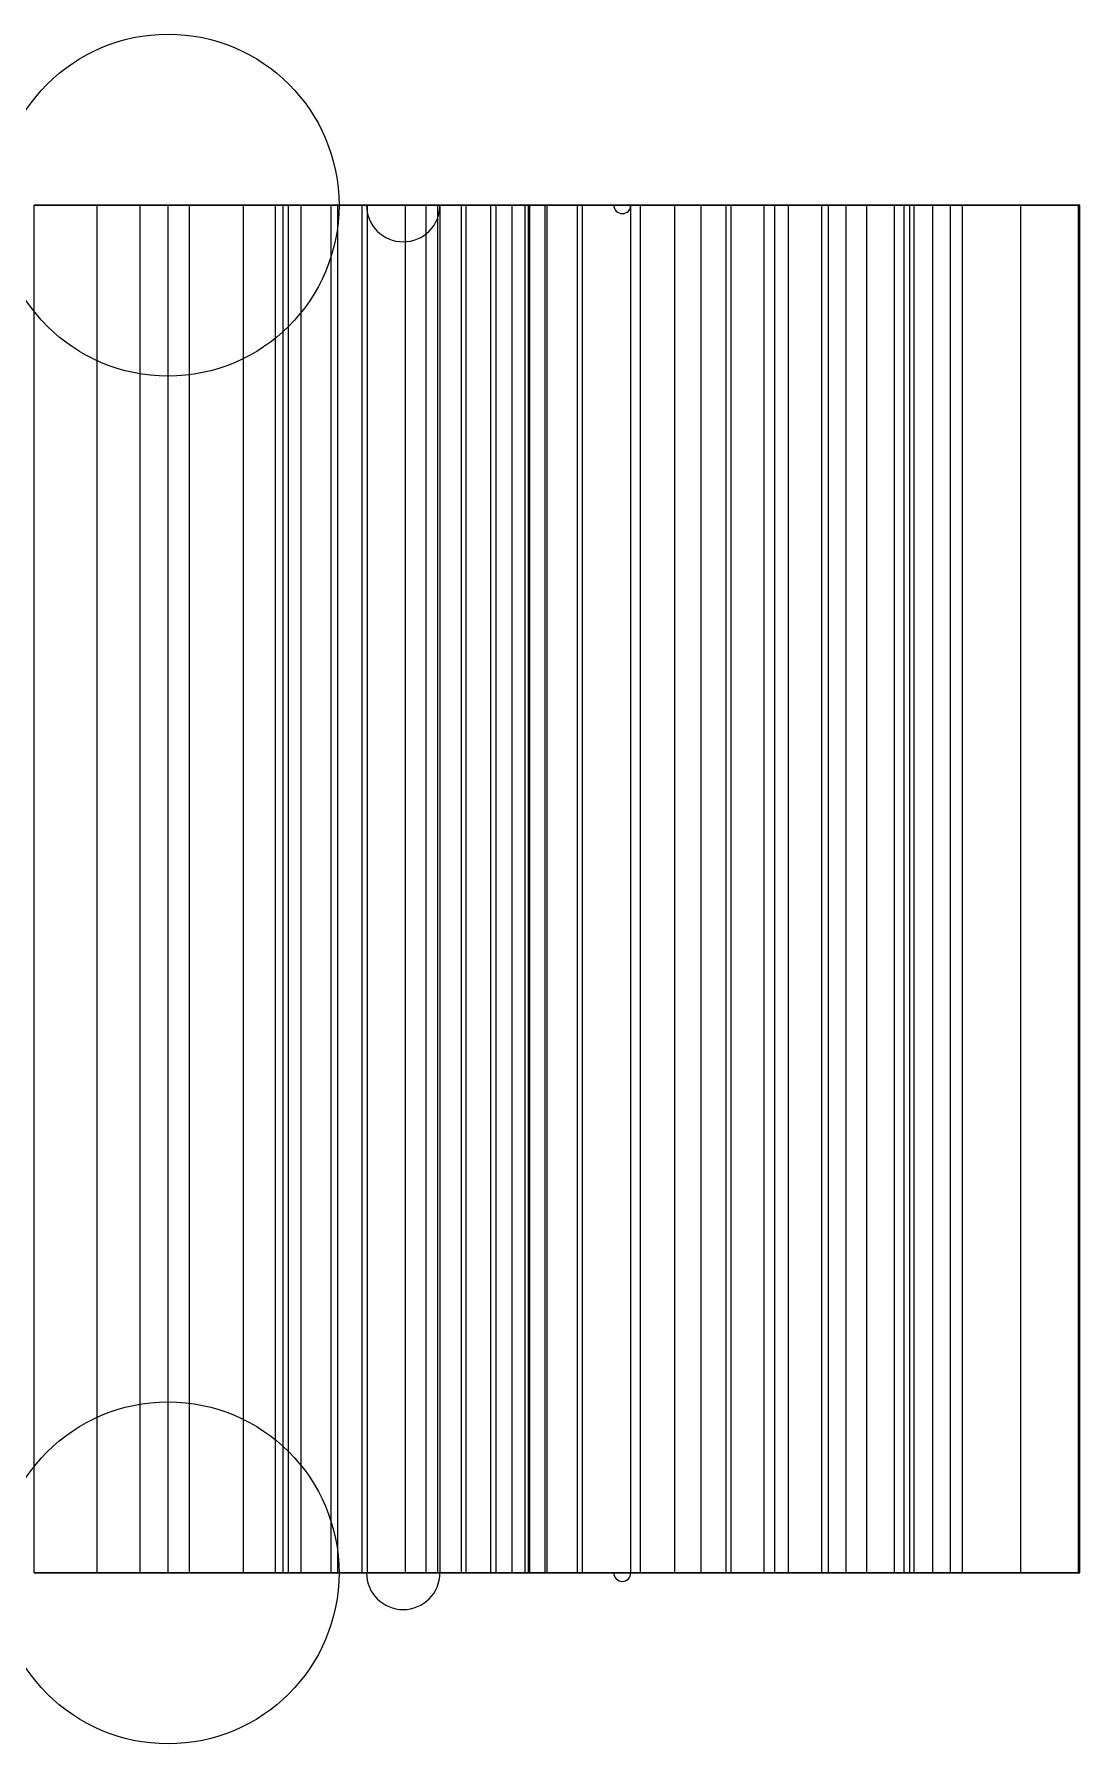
# Model space of a CAD drawing. Header units: millimetres. Extents: x -27 to 27, y -6.8 to 20.2.
# Drawn here: x 13.24 to 27, y -2.25 to 20.25 of the extents above; entities that cross this region are included whole.
import ezdxf

# ---------------------------------------------------------------- set-up
doc = ezdxf.new("R2010")
doc.units = ezdxf.units.MM
doc.layers.add('Part', color=7, linetype='CONTINUOUS')

msp = doc.modelspace()

# ---------------------------------------------------------------- linework, layer by layer
at = {"layer": 'Part'}
for p, q in [((13.239, 18, -16.587), (14.069, 18, -17.626)), ((14.069, 18, 17.626), (13.239, 18, 16.587)), ((13.239, 0, -16.587), (13.239, 18, -16.587)), ((13.239, 18, -16.587), (14.069, 18, -17.626)), ((13.239, 0, -16.587), (13.239, 18, -16.587)), ((13.239, 0, 16.587), (13.239, 18, 16.587)), ((14.069, 18, 17.626), (13.239, 18, 16.587)), ((13.239, 0, 16.587), (13.239, 18, 16.587)), ((14.069, 18, -17.626), (14.632, 18, -18.125)), ((14.632, 18, 18.125), (14.069, 18, 17.626)), ((14.069, 0, -17.626), (14.069, 18, -17.626)), ((14.069, 18, -17.626), (14.632, 18, -18.125)), ((14.069, 0, -17.626), (14.069, 18, -17.626)), ((14.069, 0, 17.626), (14.069, 18, 17.626)), ((14.632, 18, 18.125), (14.069, 18, 17.626)), ((14.069, 0, 17.626), (14.069, 18, 17.626)), ((14.632, 18, -18.125), (15.282, 18, -18.551)), ((15.282, 18, 18.551), (14.632, 18, 18.125)), ((14.632, 0, -18.125), (14.632, 18, -18.125)), ((14.632, 18, -18.125), (15.282, 18, -18.551)), ((14.632, 0, -18.125), (14.632, 18, -18.125)), ((14.632, 0, 18.125), (14.632, 18, 18.125)), ((15.282, 18, 18.551), (14.632, 18, 18.125)), ((14.632, 0, 18.125), (14.632, 18, 18.125)), ((15, 0, 2.25), (15, 18, 2.25)), ((15, 0, 2.25), (15, 18, 2.25)), ((15.282, 18, -18.551), (15.992, 18, -18.924)), ((15.992, 18, 18.924), (15.282, 18, 18.551)), ((15.282, 0, -18.551), (15.282, 18, -18.551)), ((15.282, 18, -18.551), (15.992, 18, -18.924)), ((15.282, 0, -18.551), (15.282, 18, -18.551)), ((15.282, 0, 18.551), (15.282, 18, 18.551)), ((15.992, 18, 18.924), (15.282, 18, 18.551)), ((15.282, 0, 18.551), (15.282, 18, 18.551)), ((15.992, 18, -18.924), (16.751, 18, -19.249)), ((16.751, 18, 19.249), (15.992, 18, 18.924)), ((15.992, 0, -18.924), (15.992, 18, -18.924)), ((15.992, 18, -18.924), (16.751, 18, -19.249)), ((15.992, 0, -18.924), (15.992, 18, -18.924)), ((15.992, 0, 18.924), (15.992, 18, 18.924)), ((16.751, 18, 19.249), (15.992, 18, 18.924)), ((15.992, 0, 18.924), (15.992, 18, 18.924)), ((16.412, 18, -11.856), (16.513, 18, -11.72)), ((16.513, 18, 11.72), (16.412, 18, 11.856)), ((16.412, 0, -11.856), (16.412, 18, -11.856)), ((16.412, 18, -11.856), (16.513, 18, -11.72)), ((16.412, 0, -11.856), (16.412, 18, -11.856)), ((16.412, 0, 11.856), (16.412, 18, 11.856)), ((16.513, 18, 11.72), (16.412, 18, 11.856)), ((16.412, 0, 11.856), (16.412, 18, 11.856)), ((16.513, 18, -11.72), (17.148, 18, -10.771)), ((17.148, 18, 10.771), (16.513, 18, 11.72)), ((16.513, 0, -11.72), (16.513, 18, -11.72)), ((16.513, 18, -11.72), (17.148, 18, -10.771)), ((16.513, 0, -11.72), (16.513, 18, -11.72)), ((16.513, 0, 11.72), (16.513, 18, 11.72)), ((17.148, 18, 10.771), (16.513, 18, 11.72)), ((16.513, 0, 11.72), (16.513, 18, 11.72)), ((17.626, 18, -14.069), (16.587, 18, -13.239)), ((16.587, 18, 13.239), (17.626, 18, 14.069)), ((16.587, 0, -13.239), (16.587, 18, -13.239)), ((16.587, 0, -13.239), (16.587, 18, -13.239)), ((17.626, 18, -14.069), (16.587, 18, -13.239)), ((16.587, 0, 13.239), (16.587, 18, 13.239)), ((16.587, 0, 13.239), (16.587, 18, 13.239)), ((16.587, 18, 13.239), (17.626, 18, 14.069)), ((16.751, 18, -19.249), (17.555, 18, -19.528)), ((17.555, 18, 19.528), (16.751, 18, 19.249)), ((16.751, 0, -19.249), (16.751, 18, -19.249)), ((16.751, 18, -19.249), (17.555, 18, -19.528)), ((16.751, 0, -19.249), (16.751, 18, -19.249)), ((16.751, 0, 19.249), (16.751, 18, 19.249)), ((17.555, 18, 19.528), (16.751, 18, 19.249)), ((16.751, 0, 19.249), (16.751, 18, 19.249)), ((17.148, 18, -10.771), (17.234, 18, -10.625)), ((17.234, 18, 10.625), (17.148, 18, 10.771)), ((17.148, 0, -10.771), (17.148, 18, -10.771)), ((17.148, 18, -10.771), (17.234, 18, -10.625)), ((17.148, 0, -10.771), (17.148, 18, -10.771)), ((17.148, 0, 10.771), (17.148, 18, 10.771)), ((17.234, 18, 10.625), (17.148, 18, 10.771)), ((17.148, 0, 10.771), (17.148, 18, 10.771)), ((17.234, 0, -10.625), (17.234, 18, -10.625)), ((17.234, 0, -10.625), (17.234, 18, -10.625)), ((17.234, 0, 10.625), (17.234, 18, 10.625)), ((17.234, 0, 10.625), (17.234, 18, 10.625)), ((17.555, 18, -19.528), (18.399, 18, -19.761)), ((18.399, 18, 19.761), (17.555, 18, 19.528)), ((17.555, 0, -19.528), (17.555, 18, -19.528)), ((17.555, 18, -19.528), (18.399, 18, -19.761)), ((17.555, 0, -19.528), (17.555, 18, -19.528)), ((17.555, 0, 19.528), (17.555, 18, 19.528)), ((18.399, 18, 19.761), (17.555, 18, 19.528)), ((17.555, 0, 19.528), (17.555, 18, 19.528)), ((18.125, 18, -14.632), (17.626, 18, -14.069)), ((17.626, 18, 14.069), (18.125, 18, 14.632)), ((17.626, 0, -14.069), (17.626, 18, -14.069)), ((17.626, 0, -14.069), (17.626, 18, -14.069)), ((18.125, 18, -14.632), (17.626, 18, -14.069)), ((17.626, 0, 14.069), (17.626, 18, 14.069)), ((17.626, 0, 14.069), (17.626, 18, 14.069)), ((17.626, 18, 14.069), (18.125, 18, 14.632)), ((18.551, 18, -15.282), (18.125, 18, -14.632)), ((18.125, 18, 14.632), (18.551, 18, 15.282)), ((18.125, 0, -14.632), (18.125, 18, -14.632)), ((18.125, 0, -14.632), (18.125, 18, -14.632)), ((18.551, 18, -15.282), (18.125, 18, -14.632)), ((18.125, 0, 14.632), (18.125, 18, 14.632)), ((18.125, 0, 14.632), (18.125, 18, 14.632)), ((18.125, 18, 14.632), (18.551, 18, 15.282)), ((18.399, 18, -19.761), (18.863, 18, -19.318)), ((18.863, 18, 19.318), (18.399, 18, 19.761)), ((18.399, 0, -19.761), (18.399, 18, -19.761)), ((18.399, 18, -19.761), (18.863, 18, -19.318)), ((18.399, 0, -19.761), (18.399, 18, -19.761)), ((18.399, 0, 19.761), (18.399, 18, 19.761)), ((18.863, 18, 19.318), (18.399, 18, 19.761)), ((18.399, 0, 19.761), (18.399, 18, 19.761)), ((18.924, 18, -15.992), (18.551, 18, -15.282)), ((18.551, 18, 15.282), (18.924, 18, 15.992)), ((18.551, 0, -15.282), (18.551, 18, -15.282)), ((18.551, 0, -15.282), (18.551, 18, -15.282)), ((18.924, 18, -15.992), (18.551, 18, -15.282)), ((18.551, 0, 15.282), (18.551, 18, 15.282)), ((18.551, 0, 15.282), (18.551, 18, 15.282)), ((18.551, 18, 15.282), (18.924, 18, 15.992)), ((18.579, 18, -10.258), (19.743, 18, -10.901)), ((19.743, 18, 10.901), (18.579, 18, 10.258)), ((18.579, 0, -10.258), (18.579, 18, -10.258)), ((18.579, 18, -10.258), (19.743, 18, -10.901)), ((18.579, 0, -10.258), (18.579, 18, -10.258)), ((18.579, 0, 10.258), (18.579, 18, 10.258)), ((19.743, 18, 10.901), (18.579, 18, 10.258)), ((18.579, 0, 10.258), (18.579, 18, 10.258)), ((18.863, 18, -19.318), (19.318, 18, -18.863)), ((19.318, 18, 18.863), (18.863, 18, 19.318)), ((18.863, 0, -19.318), (18.863, 18, -19.318)), ((18.863, 18, -19.318), (19.318, 18, -18.863)), ((18.863, 0, -19.318), (18.863, 18, -19.318)), ((18.863, 0, 19.318), (18.863, 18, 19.318)), ((19.318, 18, 18.863), (18.863, 18, 19.318)), ((18.863, 0, 19.318), (18.863, 18, 19.318)), ((19.249, 18, -16.751), (18.924, 18, -15.992)), ((18.924, 18, 15.992), (19.249, 18, 16.751)), ((18.924, 0, -15.992), (18.924, 18, -15.992)), ((18.924, 0, -15.992), (18.924, 18, -15.992)), ((19.249, 18, -16.751), (18.924, 18, -15.992)), ((18.924, 0, 15.992), (18.924, 18, 15.992)), ((18.924, 0, 15.992), (18.924, 18, 15.992)), ((18.924, 18, 15.992), (19.249, 18, 16.751)), ((19.528, 18, -17.555), (19.249, 18, -16.751)), ((19.249, 18, 16.751), (19.528, 18, 17.555)), ((19.249, 0, -16.751), (19.249, 18, -16.751)), ((19.249, 0, -16.751), (19.249, 18, -16.751)), ((19.528, 18, -17.555), (19.249, 18, -16.751)), ((19.249, 0, 16.751), (19.249, 18, 16.751)), ((19.249, 0, 16.751), (19.249, 18, 16.751)), ((19.249, 18, 16.751), (19.528, 18, 17.555)), ((19.318, 18, -18.863), (19.761, 18, -18.399)), ((19.761, 18, 18.399), (19.318, 18, 18.863)), ((19.318, 0, -18.863), (19.318, 18, -18.863)), ((19.318, 18, -18.863), (19.761, 18, -18.399)), ((19.318, 0, -18.863), (19.318, 18, -18.863)), ((19.318, 0, 18.863), (19.318, 18, 18.863)), ((19.761, 18, 18.399), (19.318, 18, 18.863)), ((19.318, 0, 18.863), (19.318, 18, 18.863)), ((19.761, 18, -18.399), (19.528, 18, -17.555)), ((19.528, 18, 17.555), (19.761, 18, 18.399)), ((19.528, 0, -17.555), (19.528, 18, -17.555)), ((19.528, 0, -17.555), (19.528, 18, -17.555)), ((19.761, 18, -18.399), (19.528, 18, -17.555)), ((19.528, 0, 17.555), (19.528, 18, 17.555)), ((19.528, 0, 17.555), (19.528, 18, 17.555)), ((19.528, 18, 17.555), (19.761, 18, 18.399)), ((19.699, 18, -4.673), (19.742, 18, -4.509)), ((19.742, 18, 4.509), (19.699, 18, 4.673)), ((19.699, 0, -4.673), (19.699, 18, -4.673)), ((19.699, 18, -4.673), (19.742, 18, -4.509)), ((19.699, 0, -4.673), (19.699, 18, -4.673)), ((19.699, 0, 4.673), (19.699, 18, 4.673)), ((19.742, 18, 4.509), (19.699, 18, 4.673)), ((19.699, 0, 4.673), (19.699, 18, 4.673)), ((19.742, 18, -4.509), (19.964, 18, -3.389)), ((19.964, 18, 3.389), (19.742, 18, 4.509)), ((19.742, 0, -4.509), (19.742, 18, -4.509)), ((19.742, 18, -4.509), (19.964, 18, -3.389)), ((19.742, 0, -4.509), (19.742, 18, -4.509)), ((19.742, 0, 4.509), (19.742, 18, 4.509)), ((19.964, 18, 3.389), (19.742, 18, 4.509)), ((19.742, 0, 4.509), (19.742, 18, 4.509)), ((19.743, 18, -10.901), (20.454, 18, -11.146)), ((20.454, 18, 11.146), (19.743, 18, 10.901)), ((19.743, 0, -10.901), (19.743, 18, -10.901)), ((19.743, 18, -10.901), (20.454, 18, -11.146)), ((19.743, 0, -10.901), (19.743, 18, -10.901)), ((19.743, 0, 10.901), (19.743, 18, 10.901)), ((20.454, 18, 11.146), (19.743, 18, 10.901)), ((19.743, 0, 10.901), (19.743, 18, 10.901)), ((19.761, 0, -18.399), (19.761, 18, -18.399)), ((19.761, 0, -18.399), (19.761, 18, -18.399)), ((19.761, 0, 18.399), (19.761, 18, 18.399)), ((19.761, 0, 18.399), (19.761, 18, 18.399)), ((19.964, 18, -3.389), (19.988, 18, -3.221)), ((19.988, 18, 3.221), (19.964, 18, 3.389)), ((19.964, 0, -3.389), (19.964, 18, -3.389)), ((19.964, 18, -3.389), (19.988, 18, -3.221)), ((19.964, 0, -3.389), (19.964, 18, -3.389)), ((19.964, 0, 3.389), (19.964, 18, 3.389)), ((19.988, 18, 3.221), (19.964, 18, 3.389)), ((19.964, 0, 3.389), (19.964, 18, 3.389)), ((19.988, 0, -3.221), (19.988, 18, -3.221)), ((19.988, 0, -3.221), (19.988, 18, -3.221)), ((19.988, 0, 3.221), (19.988, 18, 3.221)), ((19.988, 0, 3.221), (19.988, 18, 3.221)), ((21.669, 18, -6.253), (20.39, 18, -5.884)), ((20.39, 18, 5.884), (21.669, 18, 6.253)), ((20.39, 0, -5.884), (20.39, 18, -5.884)), ((20.39, 0, -5.884), (20.39, 18, -5.884)), ((21.669, 18, -6.253), (20.39, 18, -5.884)), ((20.39, 0, 5.884), (20.39, 18, 5.884)), ((20.39, 0, 5.884), (20.39, 18, 5.884)), ((20.39, 18, 5.884), (21.669, 18, 6.253)), ((20.454, 18, -11.146), (21.218, 18, -11.291)), ((21.218, 18, 11.291), (20.454, 18, 11.146)), ((20.454, 0, -11.146), (20.454, 18, -11.146)), ((20.454, 18, -11.146), (21.218, 18, -11.291)), ((20.454, 0, -11.146), (20.454, 18, -11.146)), ((20.454, 0, 11.146), (20.454, 18, 11.146)), ((21.218, 18, 11.291), (20.454, 18, 11.146)), ((20.454, 0, 11.146), (20.454, 18, 11.146)), ((21.09, 0, -2.367), (21.09, 18, -2.367)), ((21.09, 18, -2.367), (22.412, 18, -2.516)), ((21.09, 0, -2.367), (21.09, 18, -2.367)), ((21.09, 18, -2.367), (22.412, 18, -2.516)), ((22.412, 18, 2.516), (21.09, 18, 2.367)), ((21.09, 0, 2.367), (21.09, 18, 2.367)), ((22.412, 18, 2.516), (21.09, 18, 2.367)), ((21.09, 0, 2.367), (21.09, 18, 2.367)), ((21.218, 18, -11.291), (22.016, 18, -11.364)), ((22.016, 18, 11.364), (21.218, 18, 11.291)), ((21.218, 0, -11.291), (21.218, 18, -11.291)), ((21.218, 18, -11.291), (22.016, 18, -11.364)), ((21.218, 0, -11.291), (21.218, 18, -11.291)), ((21.218, 0, 11.291), (21.218, 18, 11.291)), ((22.016, 18, 11.364), (21.218, 18, 11.291)), ((21.218, 0, 11.291), (21.218, 18, 11.291)), ((22.345, 18, -6.582), (21.669, 18, -6.253)), ((21.669, 18, 6.253), (22.345, 18, 6.582)), ((21.669, 0, -6.253), (21.669, 18, -6.253)), ((21.669, 0, -6.253), (21.669, 18, -6.253)), ((22.345, 18, -6.582), (21.669, 18, -6.253)), ((21.669, 0, 6.253), (21.669, 18, 6.253)), ((21.669, 0, 6.253), (21.669, 18, 6.253)), ((21.669, 18, 6.253), (22.345, 18, 6.582)), ((22.016, 18, -11.364), (22.843, 18, -11.374)), ((22.843, 18, 11.374), (22.016, 18, 11.364)), ((22.016, 0, -11.364), (22.016, 18, -11.364)), ((22.016, 18, -11.364), (22.843, 18, -11.374)), ((22.016, 0, -11.364), (22.016, 18, -11.364)), ((22.016, 0, 11.364), (22.016, 18, 11.364)), ((22.843, 18, 11.374), (22.016, 18, 11.364)), ((22.016, 0, 11.364), (22.016, 18, 11.364)), ((22.987, 18, -7.019), (22.345, 18, -6.582)), ((22.345, 18, 6.582), (22.987, 18, 7.019)), ((22.345, 0, -6.582), (22.345, 18, -6.582)), ((22.345, 0, -6.582), (22.345, 18, -6.582)), ((22.987, 18, -7.019), (22.345, 18, -6.582)), ((22.345, 0, 6.582), (22.345, 18, 6.582)), ((22.345, 0, 6.582), (22.345, 18, 6.582)), ((22.345, 18, 6.582), (22.987, 18, 7.019)), ((22.412, 0, -2.516), (22.412, 18, -2.516)), ((22.412, 0, -2.516), (22.412, 18, -2.516)), ((22.412, 18, -2.516), (23.163, 18, -2.47)), ((22.412, 18, -2.516), (23.163, 18, -2.47)), ((23.163, 18, 2.47), (22.412, 18, 2.516)), ((22.412, 0, 2.516), (22.412, 18, 2.516)), ((23.163, 18, 2.47), (22.412, 18, 2.516)), ((22.412, 0, 2.516), (22.412, 18, 2.516)), ((22.843, 18, -11.374), (23.692, 18, -11.323)), ((23.692, 18, 11.323), (22.843, 18, 11.374)), ((22.843, 0, -11.374), (22.843, 18, -11.374)), ((22.843, 18, -11.374), (23.692, 18, -11.323)), ((22.843, 0, -11.374), (22.843, 18, -11.374)), ((22.843, 0, 11.374), (22.843, 18, 11.374)), ((23.692, 18, 11.323), (22.843, 18, 11.374)), ((22.843, 0, 11.374), (22.843, 18, 11.374)), ((23.604, 18, -7.532), (22.987, 18, -7.019)), ((22.987, 18, 7.019), (23.604, 18, 7.532)), ((22.987, 0, -7.019), (22.987, 18, -7.019)), ((22.987, 0, -7.019), (22.987, 18, -7.019)), ((23.604, 18, -7.532), (22.987, 18, -7.019)), ((22.987, 0, 7.019), (22.987, 18, 7.019)), ((22.987, 0, 7.019), (22.987, 18, 7.019)), ((22.987, 18, 7.019), (23.604, 18, 7.532)), ((23.163, 0, -2.47), (23.163, 18, -2.47)), ((23.163, 18, -2.47), (23.924, 18, -2.312)), ((23.924, 18, 2.312), (23.163, 18, 2.47)), ((23.163, 0, -2.47), (23.163, 18, -2.47)), ((23.163, 18, -2.47), (23.924, 18, -2.312)), ((23.163, 0, 2.47), (23.163, 18, 2.47)), ((23.924, 18, 2.312), (23.163, 18, 2.47)), ((23.163, 0, 2.47), (23.163, 18, 2.47)), ((24.195, 18, -8.11), (23.604, 18, -7.532)), ((23.604, 18, 7.532), (24.195, 18, 8.11)), ((23.604, 0, -7.532), (23.604, 18, -7.532)), ((23.604, 0, -7.532), (23.604, 18, -7.532)), ((24.195, 18, -8.11), (23.604, 18, -7.532)), ((23.604, 0, 7.532), (23.604, 18, 7.532)), ((23.604, 0, 7.532), (23.604, 18, 7.532)), ((23.604, 18, 7.532), (24.195, 18, 8.11)), ((23.692, 18, -11.323), (24.56, 18, -11.216)), ((24.56, 18, 11.216), (23.692, 18, 11.323)), ((23.692, 0, -11.323), (23.692, 18, -11.323)), ((23.692, 18, -11.323), (24.56, 18, -11.216)), ((23.692, 0, -11.323), (23.692, 18, -11.323)), ((23.692, 0, 11.323), (23.692, 18, 11.323)), ((24.56, 18, 11.216), (23.692, 18, 11.323)), ((23.692, 0, 11.323), (23.692, 18, 11.323)), ((23.924, 18, -2.312), (24.689, 18, -2.074)), ((24.689, 18, 2.074), (23.924, 18, 2.312)), ((23.924, 0, -2.312), (23.924, 18, -2.312)), ((23.924, 0, -2.312), (23.924, 18, -2.312)), ((23.924, 18, -2.312), (24.689, 18, -2.074)), ((23.924, 0, 2.312), (23.924, 18, 2.312)), ((24.689, 18, 2.074), (23.924, 18, 2.312)), ((23.924, 0, 2.312), (23.924, 18, 2.312)), ((24.76, 18, -8.746), (24.195, 18, -8.11)), ((24.195, 18, 8.11), (24.76, 18, 8.746)), ((24.195, 0, -8.11), (24.195, 18, -8.11)), ((24.195, 0, -8.11), (24.195, 18, -8.11)), ((24.76, 18, -8.746), (24.195, 18, -8.11)), ((24.195, 0, 8.11), (24.195, 18, 8.11)), ((24.195, 0, 8.11), (24.195, 18, 8.11)), ((24.195, 18, 8.11), (24.76, 18, 8.746)), ((24.56, 18, -11.216), (24.82, 18, -10.628)), ((24.82, 18, 10.628), (24.56, 18, 11.216)), ((24.56, 0, -11.216), (24.56, 18, -11.216)), ((24.56, 18, -11.216), (24.82, 18, -10.628)), ((24.56, 0, -11.216), (24.56, 18, -11.216)), ((24.56, 0, 11.216), (24.56, 18, 11.216)), ((24.82, 18, 10.628), (24.56, 18, 11.216)), ((24.56, 0, 11.216), (24.56, 18, 11.216)), ((24.689, 18, -2.074), (25.456, 18, -1.766)), ((25.456, 18, 1.766), (24.689, 18, 2.074)), ((24.689, 0, -2.074), (24.689, 18, -2.074)), ((24.689, 0, -2.074), (24.689, 18, -2.074)), ((24.689, 18, -2.074), (25.456, 18, -1.766)), ((24.689, 0, 2.074), (24.689, 18, 2.074)), ((25.456, 18, 1.766), (24.689, 18, 2.074)), ((24.689, 0, 2.074), (24.689, 18, 2.074)), ((25.297, 18, -9.436), (24.76, 18, -8.746)), ((24.76, 18, 8.746), (25.297, 18, 9.436)), ((24.76, 0, -8.746), (24.76, 18, -8.746)), ((24.76, 0, -8.746), (24.76, 18, -8.746)), ((25.297, 18, -9.436), (24.76, 18, -8.746)), ((24.76, 0, 8.746), (24.76, 18, 8.746)), ((24.76, 0, 8.746), (24.76, 18, 8.746)), ((24.76, 18, 8.746), (25.297, 18, 9.436)), ((24.82, 18, -10.628), (25.066, 18, -10.035)), ((25.066, 18, 10.035), (24.82, 18, 10.628)), ((24.82, 0, -10.628), (24.82, 18, -10.628)), ((24.82, 18, -10.628), (25.066, 18, -10.035)), ((24.82, 0, -10.628), (24.82, 18, -10.628)), ((24.82, 0, 10.628), (24.82, 18, 10.628)), ((25.066, 18, 10.035), (24.82, 18, 10.628)), ((24.82, 0, 10.628), (24.82, 18, 10.628)), ((25.066, 18, -10.035), (25.297, 18, -9.436)), ((25.297, 18, 9.436), (25.066, 18, 10.035)), ((25.066, 0, -10.035), (25.066, 18, -10.035)), ((25.066, 18, -10.035), (25.297, 18, -9.436)), ((25.066, 0, -10.035), (25.066, 18, -10.035)), ((25.066, 0, 10.035), (25.066, 18, 10.035)), ((25.297, 18, 9.436), (25.066, 18, 10.035)), ((25.066, 0, 10.035), (25.066, 18, 10.035)), ((25.297, 0, -9.436), (25.297, 18, -9.436)), ((25.297, 0, -9.436), (25.297, 18, -9.436)), ((25.297, 0, 9.436), (25.297, 18, 9.436)), ((25.297, 0, 9.436), (25.297, 18, 9.436)), ((25.456, 18, -1.766), (26.222, 18, -1.395)), ((26.222, 18, 1.395), (25.456, 18, 1.766)), ((25.456, 0, -1.766), (25.456, 18, -1.766)), ((25.456, 0, -1.766), (25.456, 18, -1.766)), ((25.456, 18, -1.766), (26.222, 18, -1.395)), ((25.456, 0, 1.766), (25.456, 18, 1.766)), ((26.222, 18, 1.395), (25.456, 18, 1.766)), ((25.456, 0, 1.766), (25.456, 18, 1.766)), ((26.222, 18, -1.395), (26.983, 18, -0.963)), ((26.983, 18, 0.963), (26.222, 18, 1.395)), ((26.222, 0, -1.395), (26.222, 18, -1.395)), ((26.222, 0, -1.395), (26.222, 18, -1.395)), ((26.222, 18, -1.395), (26.983, 18, -0.963)), ((26.222, 0, 1.395), (26.222, 18, 1.395)), ((26.983, 18, 0.963), (26.222, 18, 1.395)), ((26.222, 0, 1.395), (26.222, 18, 1.395)), ((26.983, 18, -0.963), (26.998, 18, -0.321)), ((26.998, 18, 0.321), (26.983, 18, 0.963)), ((26.983, 0, -0.963), (26.983, 18, -0.963)), ((26.983, 0, -0.963), (26.983, 18, -0.963)), ((26.983, 18, -0.963), (26.998, 18, -0.321)), ((26.983, 0, 0.963), (26.983, 18, 0.963)), ((26.998, 18, 0.321), (26.983, 18, 0.963)), ((26.983, 0, 0.963), (26.983, 18, 0.963)), ((26.998, 18, -0.321), (26.998, 18, 0.321)), ((26.998, 0, -0.321), (26.998, 18, -0.321)), ((26.998, 0, -0.321), (26.998, 18, -0.321)), ((26.998, 0, 0.321), (26.998, 18, 0.321)), ((26.998, 18, -0.321), (26.998, 18, 0.321)), ((26.998, 0, 0.321), (26.998, 18, 0.321)), ((13.239, 0, -16.587), (14.069, 0, -17.626)), ((14.069, 0, 17.626), (13.239, 0, 16.587)), ((13.239, 0, -16.587), (14.069, 0, -17.626)), ((14.069, 0, 17.626), (13.239, 0, 16.587)), ((14.069, 0, -17.626), (14.632, 0, -18.125)), ((14.632, 0, 18.125), (14.069, 0, 17.626)), ((14.069, 0, -17.626), (14.632, 0, -18.125)), ((14.632, 0, 18.125), (14.069, 0, 17.626)), ((14.632, 0, -18.125), (15.282, 0, -18.551)), ((15.282, 0, 18.551), (14.632, 0, 18.125)), ((14.632, 0, -18.125), (15.282, 0, -18.551)), ((15.282, 0, 18.551), (14.632, 0, 18.125)), ((15.282, 0, -18.551), (15.992, 0, -18.924)), ((15.992, 0, 18.924), (15.282, 0, 18.551)), ((15.282, 0, -18.551), (15.992, 0, -18.924)), ((15.992, 0, 18.924), (15.282, 0, 18.551)), ((15.992, 0, -18.924), (16.751, 0, -19.249)), ((16.751, 0, 19.249), (15.992, 0, 18.924)), ((15.992, 0, -18.924), (16.751, 0, -19.249)), ((16.751, 0, 19.249), (15.992, 0, 18.924)), ((16.412, 0, -11.856), (16.513, 0, -11.72)), ((16.513, 0, 11.72), (16.412, 0, 11.856)), ((16.412, 0, -11.856), (16.513, 0, -11.72)), ((16.513, 0, 11.72), (16.412, 0, 11.856)), ((16.513, 0, -11.72), (17.148, 0, -10.771)), ((17.148, 0, 10.771), (16.513, 0, 11.72)), ((16.513, 0, -11.72), (17.148, 0, -10.771)), ((17.148, 0, 10.771), (16.513, 0, 11.72)), ((17.626, 0, -14.069), (16.587, 0, -13.239)), ((16.587, 0, 13.239), (17.626, 0, 14.069)), ((17.626, 0, -14.069), (16.587, 0, -13.239)), ((16.587, 0, 13.239), (17.626, 0, 14.069)), ((16.751, 0, -19.249), (17.555, 0, -19.528)), ((17.555, 0, 19.528), (16.751, 0, 19.249)), ((16.751, 0, -19.249), (17.555, 0, -19.528)), ((17.555, 0, 19.528), (16.751, 0, 19.249)), ((17.148, 0, -10.771), (17.234, 0, -10.625)), ((17.234, 0, 10.625), (17.148, 0, 10.771)), ((17.148, 0, -10.771), (17.234, 0, -10.625)), ((17.234, 0, 10.625), (17.148, 0, 10.771)), ((17.555, 0, -19.528), (18.399, 0, -19.761)), ((18.399, 0, 19.761), (17.555, 0, 19.528)), ((17.555, 0, -19.528), (18.399, 0, -19.761)), ((18.399, 0, 19.761), (17.555, 0, 19.528)), ((18.125, 0, -14.632), (17.626, 0, -14.069)), ((17.626, 0, 14.069), (18.125, 0, 14.632)), ((18.125, 0, -14.632), (17.626, 0, -14.069)), ((17.626, 0, 14.069), (18.125, 0, 14.632)), ((18.551, 0, -15.282), (18.125, 0, -14.632)), ((18.125, 0, 14.632), (18.551, 0, 15.282)), ((18.551, 0, -15.282), (18.125, 0, -14.632)), ((18.125, 0, 14.632), (18.551, 0, 15.282)), ((18.399, 0, -19.761), (18.863, 0, -19.318)), ((18.863, 0, 19.318), (18.399, 0, 19.761)), ((18.399, 0, -19.761), (18.863, 0, -19.318)), ((18.863, 0, 19.318), (18.399, 0, 19.761)), ((18.924, 0, -15.992), (18.551, 0, -15.282)), ((18.551, 0, 15.282), (18.924, 0, 15.992)), ((18.924, 0, -15.992), (18.551, 0, -15.282)), ((18.551, 0, 15.282), (18.924, 0, 15.992)), ((18.579, 0, -10.258), (19.743, 0, -10.901)), ((19.743, 0, 10.901), (18.579, 0, 10.258)), ((18.579, 0, -10.258), (19.743, 0, -10.901)), ((19.743, 0, 10.901), (18.579, 0, 10.258)), ((18.863, 0, -19.318), (19.318, 0, -18.863)), ((19.318, 0, 18.863), (18.863, 0, 19.318)), ((18.863, 0, -19.318), (19.318, 0, -18.863)), ((19.318, 0, 18.863), (18.863, 0, 19.318)), ((19.249, 0, -16.751), (18.924, 0, -15.992)), ((18.924, 0, 15.992), (19.249, 0, 16.751)), ((19.249, 0, -16.751), (18.924, 0, -15.992)), ((18.924, 0, 15.992), (19.249, 0, 16.751)), ((19.528, 0, -17.555), (19.249, 0, -16.751)), ((19.249, 0, 16.751), (19.528, 0, 17.555)), ((19.528, 0, -17.555), (19.249, 0, -16.751)), ((19.249, 0, 16.751), (19.528, 0, 17.555)), ((19.318, 0, -18.863), (19.761, 0, -18.399)), ((19.761, 0, 18.399), (19.318, 0, 18.863)), ((19.318, 0, -18.863), (19.761, 0, -18.399)), ((19.761, 0, 18.399), (19.318, 0, 18.863)), ((19.761, 0, -18.399), (19.528, 0, -17.555)), ((19.528, 0, 17.555), (19.761, 0, 18.399)), ((19.761, 0, -18.399), (19.528, 0, -17.555)), ((19.528, 0, 17.555), (19.761, 0, 18.399)), ((19.699, 0, -4.673), (19.742, 0, -4.509)), ((19.742, 0, 4.509), (19.699, 0, 4.673)), ((19.699, 0, -4.673), (19.742, 0, -4.509)), ((19.742, 0, 4.509), (19.699, 0, 4.673)), ((19.742, 0, -4.509), (19.964, 0, -3.389)), ((19.964, 0, 3.389), (19.742, 0, 4.509)), ((19.742, 0, -4.509), (19.964, 0, -3.389)), ((19.964, 0, 3.389), (19.742, 0, 4.509)), ((19.743, 0, -10.901), (20.454, 0, -11.146)), ((20.454, 0, 11.146), (19.743, 0, 10.901)), ((19.743, 0, -10.901), (20.454, 0, -11.146)), ((20.454, 0, 11.146), (19.743, 0, 10.901)), ((19.964, 0, -3.389), (19.988, 0, -3.221)), ((19.988, 0, 3.221), (19.964, 0, 3.389)), ((19.964, 0, -3.389), (19.988, 0, -3.221)), ((19.988, 0, 3.221), (19.964, 0, 3.389)), ((21.669, 0, -6.253), (20.39, 0, -5.884)), ((20.39, 0, 5.884), (21.669, 0, 6.253)), ((21.669, 0, -6.253), (20.39, 0, -5.884)), ((20.39, 0, 5.884), (21.669, 0, 6.253)), ((20.454, 0, -11.146), (21.218, 0, -11.291)), ((21.218, 0, 11.291), (20.454, 0, 11.146)), ((20.454, 0, -11.146), (21.218, 0, -11.291)), ((21.218, 0, 11.291), (20.454, 0, 11.146)), ((21.09, 0, -2.367), (22.412, 0, -2.516)), ((21.09, 0, -2.367), (22.412, 0, -2.516)), ((22.412, 0, 2.516), (21.09, 0, 2.367)), ((22.412, 0, 2.516), (21.09, 0, 2.367)), ((21.218, 0, -11.291), (22.016, 0, -11.364)), ((22.016, 0, 11.364), (21.218, 0, 11.291)), ((21.218, 0, -11.291), (22.016, 0, -11.364)), ((22.016, 0, 11.364), (21.218, 0, 11.291)), ((22.345, 0, -6.582), (21.669, 0, -6.253)), ((21.669, 0, 6.253), (22.345, 0, 6.582)), ((22.345, 0, -6.582), (21.669, 0, -6.253)), ((21.669, 0, 6.253), (22.345, 0, 6.582)), ((22.016, 0, -11.364), (22.843, 0, -11.374)), ((22.843, 0, 11.374), (22.016, 0, 11.364)), ((22.016, 0, -11.364), (22.843, 0, -11.374)), ((22.843, 0, 11.374), (22.016, 0, 11.364)), ((22.987, 0, -7.019), (22.345, 0, -6.582)), ((22.345, 0, 6.582), (22.987, 0, 7.019)), ((22.987, 0, -7.019), (22.345, 0, -6.582)), ((22.345, 0, 6.582), (22.987, 0, 7.019)), ((22.412, 0, -2.516), (23.163, 0, -2.47)), ((23.163, 0, 2.47), (22.412, 0, 2.516)), ((22.412, 0, -2.516), (23.163, 0, -2.47)), ((23.163, 0, 2.47), (22.412, 0, 2.516)), ((22.843, 0, -11.374), (23.692, 0, -11.323)), ((23.692, 0, 11.323), (22.843, 0, 11.374)), ((22.843, 0, -11.374), (23.692, 0, -11.323)), ((23.692, 0, 11.323), (22.843, 0, 11.374)), ((23.604, 0, -7.532), (22.987, 0, -7.019)), ((22.987, 0, 7.019), (23.604, 0, 7.532)), ((23.604, 0, -7.532), (22.987, 0, -7.019)), ((22.987, 0, 7.019), (23.604, 0, 7.532)), ((23.163, 0, -2.47), (23.924, 0, -2.312)), ((23.924, 0, 2.312), (23.163, 0, 2.47)), ((23.163, 0, -2.47), (23.924, 0, -2.312)), ((23.924, 0, 2.312), (23.163, 0, 2.47)), ((24.195, 0, -8.11), (23.604, 0, -7.532)), ((23.604, 0, 7.532), (24.195, 0, 8.11)), ((24.195, 0, -8.11), (23.604, 0, -7.532)), ((23.604, 0, 7.532), (24.195, 0, 8.11)), ((23.692, 0, -11.323), (24.56, 0, -11.216)), ((24.56, 0, 11.216), (23.692, 0, 11.323)), ((23.692, 0, -11.323), (24.56, 0, -11.216)), ((24.56, 0, 11.216), (23.692, 0, 11.323)), ((23.924, 0, -2.312), (24.689, 0, -2.074)), ((24.689, 0, 2.074), (23.924, 0, 2.312)), ((23.924, 0, -2.312), (24.689, 0, -2.074)), ((24.689, 0, 2.074), (23.924, 0, 2.312)), ((24.76, 0, -8.746), (24.195, 0, -8.11)), ((24.195, 0, 8.11), (24.76, 0, 8.746)), ((24.76, 0, -8.746), (24.195, 0, -8.11)), ((24.195, 0, 8.11), (24.76, 0, 8.746)), ((24.56, 0, -11.216), (24.82, 0, -10.628)), ((24.82, 0, 10.628), (24.56, 0, 11.216)), ((24.56, 0, -11.216), (24.82, 0, -10.628)), ((24.82, 0, 10.628), (24.56, 0, 11.216)), ((24.689, 0, -2.074), (25.456, 0, -1.766)), ((25.456, 0, 1.766), (24.689, 0, 2.074)), ((24.689, 0, -2.074), (25.456, 0, -1.766)), ((25.456, 0, 1.766), (24.689, 0, 2.074)), ((25.297, 0, -9.436), (24.76, 0, -8.746)), ((24.76, 0, 8.746), (25.297, 0, 9.436)), ((25.297, 0, -9.436), (24.76, 0, -8.746)), ((24.76, 0, 8.746), (25.297, 0, 9.436)), ((24.82, 0, -10.628), (25.066, 0, -10.035)), ((25.066, 0, 10.035), (24.82, 0, 10.628)), ((24.82, 0, -10.628), (25.066, 0, -10.035)), ((25.066, 0, 10.035), (24.82, 0, 10.628)), ((25.066, 0, -10.035), (25.297, 0, -9.436)), ((25.297, 0, 9.436), (25.066, 0, 10.035)), ((25.066, 0, -10.035), (25.297, 0, -9.436)), ((25.297, 0, 9.436), (25.066, 0, 10.035)), ((25.456, 0, -1.766), (26.222, 0, -1.395)), ((26.222, 0, 1.395), (25.456, 0, 1.766)), ((25.456, 0, -1.766), (26.222, 0, -1.395)), ((26.222, 0, 1.395), (25.456, 0, 1.766)), ((26.222, 0, -1.395), (26.983, 0, -0.963)), ((26.983, 0, 0.963), (26.222, 0, 1.395)), ((26.222, 0, -1.395), (26.983, 0, -0.963)), ((26.983, 0, 0.963), (26.222, 0, 1.395)), ((26.983, 0, -0.963), (26.998, 0, -0.321)), ((26.998, 0, 0.321), (26.983, 0, 0.963)), ((26.983, 0, -0.963), (26.998, 0, -0.321)), ((26.998, 0, 0.321), (26.983, 0, 0.963)), ((26.998, 0, -0.321), (26.998, 0, 0.321)), ((26.998, 0, -0.321), (26.998, 0, 0.321))]:
    msp.add_line(p, q, dxfattribs=at)
for centre in [(15, 18), (15, 18), (15, 0), (15, 0)]:
    msp.add_circle(centre, 2.25, dxfattribs=at)
for centre, radius, end in [((20.668, 18, -4.923), 0.968, 180), ((20.668, 18, 4.923), 0.968, 180), ((20.668, 18, -4.923), 0.968, 180), ((20.668, 18, 4.923), 0.968, 180), ((17.21, 18, -12.457), 0.799, 180), ((17.21, 18, 12.457), 0.799, 180), ((17.21, 18, -12.457), 0.799, 180), ((17.21, 18, 12.457), 0.799, 180), ((18.095, 18, -11.133), 0.483, 0), ((18.095, 18, 11.133), 0.483, 0), ((18.095, 18, -11.133), 0.483, 0), ((18.095, 18, 11.133), 0.483, 0), ((20.978, 18, -3.361), 0.112, 0), ((20.978, 18, -3.361), 0.112, 0), ((20.978, 18, 3.361), 0.112, 0), ((20.978, 18, 3.361), 0.112, 0), ((20.668, 0, -4.923), 0.968, 180), ((20.668, 0, 4.923), 0.968, 180), ((20.668, 0, -4.923), 0.968, 180), ((20.668, 0, 4.923), 0.968, 180), ((17.21, 0, -12.457), 0.799, 180), ((17.21, 0, 12.457), 0.799, 180), ((17.21, 0, -12.457), 0.799, 180), ((17.21, 0, 12.457), 0.799, 180), ((18.095, 0, -11.133), 0.483, 0), ((18.095, 0, 11.133), 0.483, 0), ((18.095, 0, -11.133), 0.483, 0), ((18.095, 0, 11.133), 0.483, 0), ((20.978, 0, -3.361), 0.112, 0), ((20.978, 0, 3.361), 0.112, 0), ((20.978, 0, -3.361), 0.112, 0), ((20.978, 0, 3.361), 0.112, 0)]:
    msp.add_arc(centre, radius, 180, end, dxfattribs=at)

doc.saveas('drawing.dxf')
